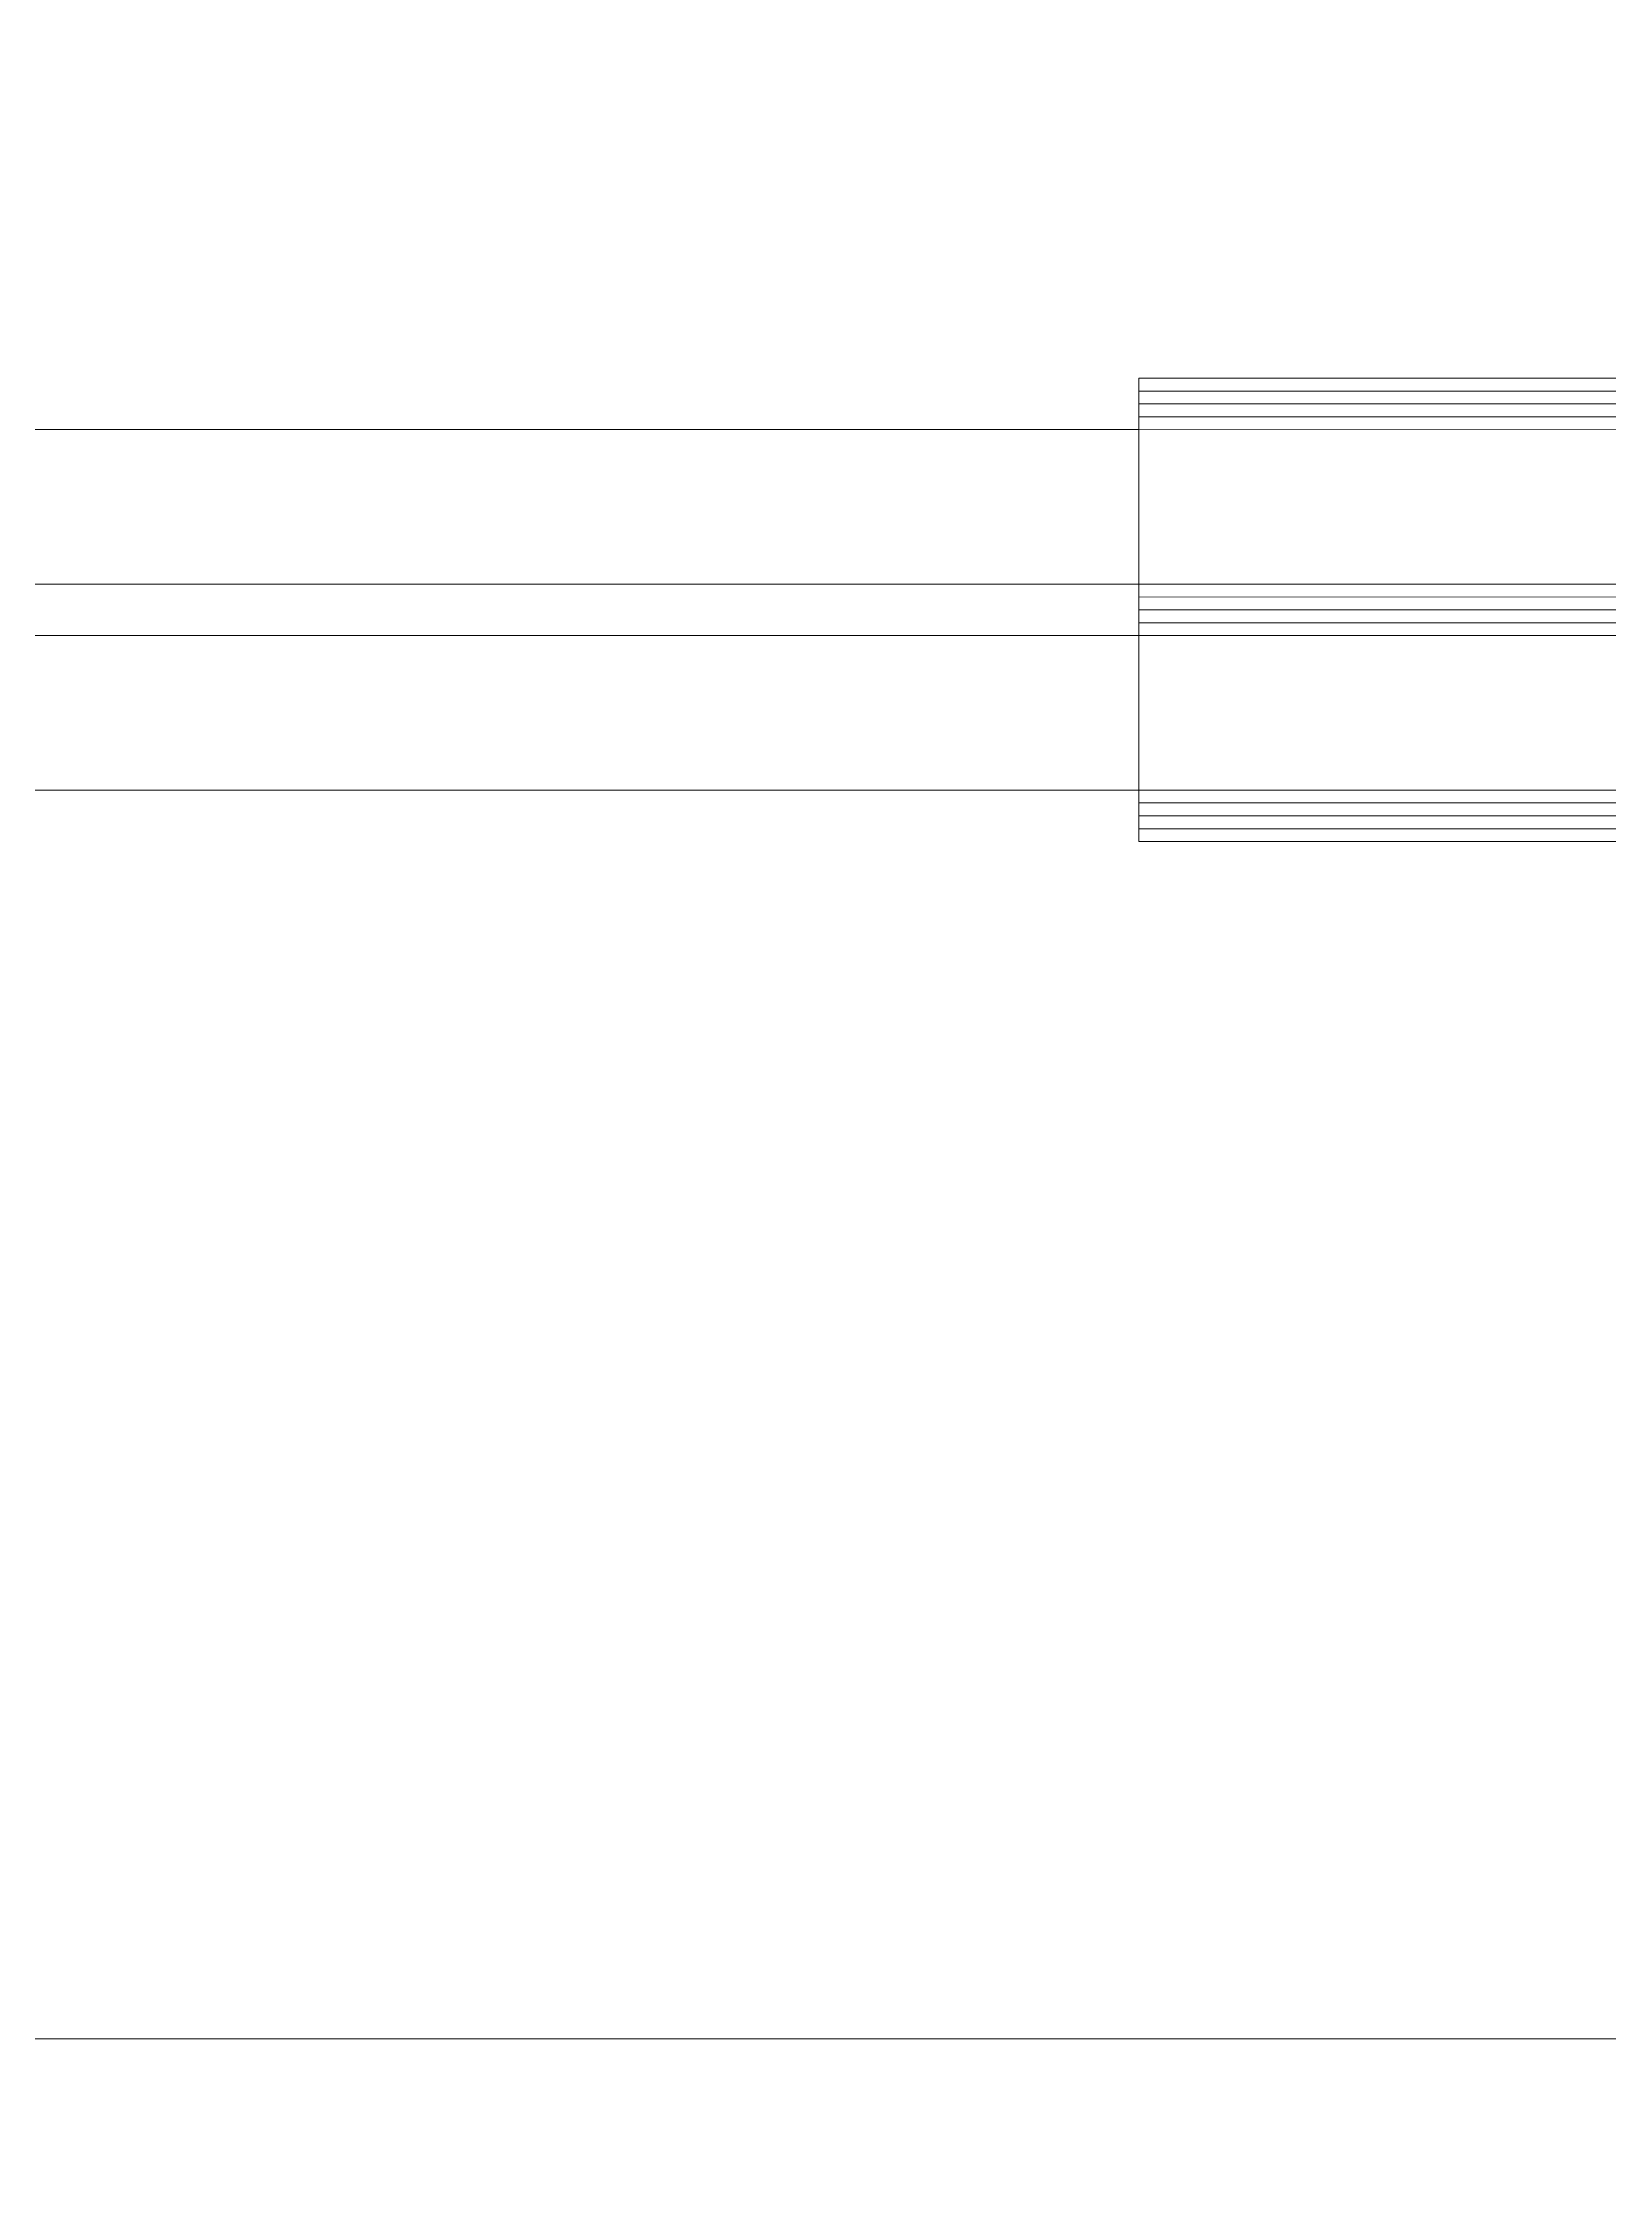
# Model space of a CAD drawing. Header units: millimetres. Extents: x 2258 to 5600, y 711 to 2563.
# Drawn here: x 2627.76 to 2632.46, y 2003.53 to 2009.93 of the extents above; entities that cross this region are included whole.
import ezdxf

# ---------------------------------------------------------------- set-up
doc = ezdxf.new("R2010")
doc.units = ezdxf.units.MM
for name, color, linetype, lineweight in [('PQI-A-IN-ELEV', 245, 'Continuous', 9), ('PQI-A-IN-FURN', 39, 'Continuous', 13), ('PQI-A-WIN', 140, 'Continuous', 13)]:
    doc.layers.add(name, color=color, linetype=linetype, lineweight=lineweight)
doc.styles.get("Standard").update_dxf_attribs({"font": 'arial.ttf'})

# ---------------------------------------------------------------- blocks, each defined once
blk = doc.blocks.new('BASIS')
for q in [(0, 2.998156985077132), (3, 0)]:
    blk.add_line((0, 0), q)
blk.add_text('BASIS', height=0.6).set_placement((0.45, 1.17))
blk = doc.blocks.new('GLASDATABASE6')
for p, q in [((-35, 0), (-35, 60)), ((-34, 0), (-34, 60)), ((-33, 0), (-33, 60)), ((-19, 0), (-19, 60)), ((-18, 0), (-18, 60)), ((-17, 0), (-17, 60)), ((-3, 0), (-3, 60)), ((-2, 0), (-2, 60)), ((-1, 0), (-1, 60)), ((1, 0), (-37, -5)), ((1, -5), (-37, 0))]:
    blk.add_line(p, q)
for points in [[(-32, 0), (-32, 60), (-36, 60), (-36, 0)], [(-32, 13.2), (-26.12, 13.2), (-26, 13.1), (-25.88, 13.2), (-20, 13.2), (-20, 60), (-32, 60)], [(-16, 0), (-16, 60), (-20, 60), (-20, 0)], [(-16, 13.2), (-10.12, 13.2), (-10, 13.1), (-9.879999999999999, 13.2), (-4, 13.2), (-4, 60), (-16, 60)], [(0, 0), (0, 60), (-4, 60), (-4, 0)], [(-21.2, 12), (-21.2, 6.897056274847714), (-23.49705627484771, 4.6), (-28.50294372515229, 4.6), (-30.8, 6.897056274847714), (-30.8, 12)], [(-5.2, 12), (-5.2, 6.897056274847714), (-7.497056274847714, 4.6), (-12.50294372515229, 4.6), (-14.8, 6.897056274847714), (-14.8, 12)], [(-20, 6.4), (-23, 3.4), (-29, 3.4), (-32, 6.4), (-32, 0), (-20, 0)], [(-4, 6.4), (-7, 3.4), (-13, 3.4), (-16, 6.4), (-16, 0), (-4, 0)], [(1, 0), (1, -5), (-37, -5), (-37, 0)], [(0, 0), (0, 0)], [(0, 0), (0, 0)]]:
    blk.add_lwpolyline(points, close=True)
blk.add_blockref('BASIS', (5, -10))
blk = doc.blocks.new('w2')
at = {"ltscale": 1000}
for p, q in [((-970.7180705563369, 2.99998422243516), (-1538.000389580535, 2.999984222420608)), ((-970.7180705563369, -9.000015777579392), (-1538.000389580542, -9.000015777593944)), ((-970.7180705563369, -13.00001577757939), (-1538.000389580535, -13.00001577759394)), ((-970.7180705563296, -25.00001577757939), (-1538.000389580542, -25.00001577759394))]:
    blk.add_line(p, q, dxfattribs=at)
at = {"layer": 'PQI-A-IN-ELEV', "ltscale": 1000}
blk.add_line((-1699.999999950109, 100), (1.455191522836685e-11, 100), dxfattribs=at)
at = {"ltscale": 1000, "xscale": -1, "rotation": 270.0000000000396}
blk.add_blockref('GLASDATABASE6', (-1598.000389580535, 6.999984222391504), dxfattribs=at)

msp = doc.modelspace()

# ---------------------------------------------------------------- linework, layer by layer
at = {"layer": 'PQI-A-IN-FURN'}
msp.add_lwpolyline([(2572.612398753084, 2401.067289763989), (2535.355225273725, 2356.354212281117), (2535.355225297574, 2285.57029706805), (2551.001601583836, 2285.569073316624), (2550.962439320563, 2254.079049989553), (2451.803969959727, 2254.079049989553), (2451.803969959727, 2191.30255163398), (2397.823963477966, 2191.30255163398), (2397.82395196499, 2003.936958323287), (2412.182511318095, 2003.936958328113), (2412.182511340809, 1936.357433200579), (2519.386212501404, 1936.357433236602), (2519.387334470492, 2003.936677948378), (2687.392220573427, 2003.936678004859)], dxfattribs=at)

# ---------------------------------------------------------------- block references
at = {"layer": 'PQI-A-WIN', "ltscale": 1000, "xscale": 0.03863196438221001, "yscale": 0.03863196438221001, "zscale": 0.03863196438221001, "rotation": 179.997245771198}
msp.add_blockref('w2', (2571.631595251827, 2007.803311663103), dxfattribs=at)

doc.saveas('drawing.dxf')
